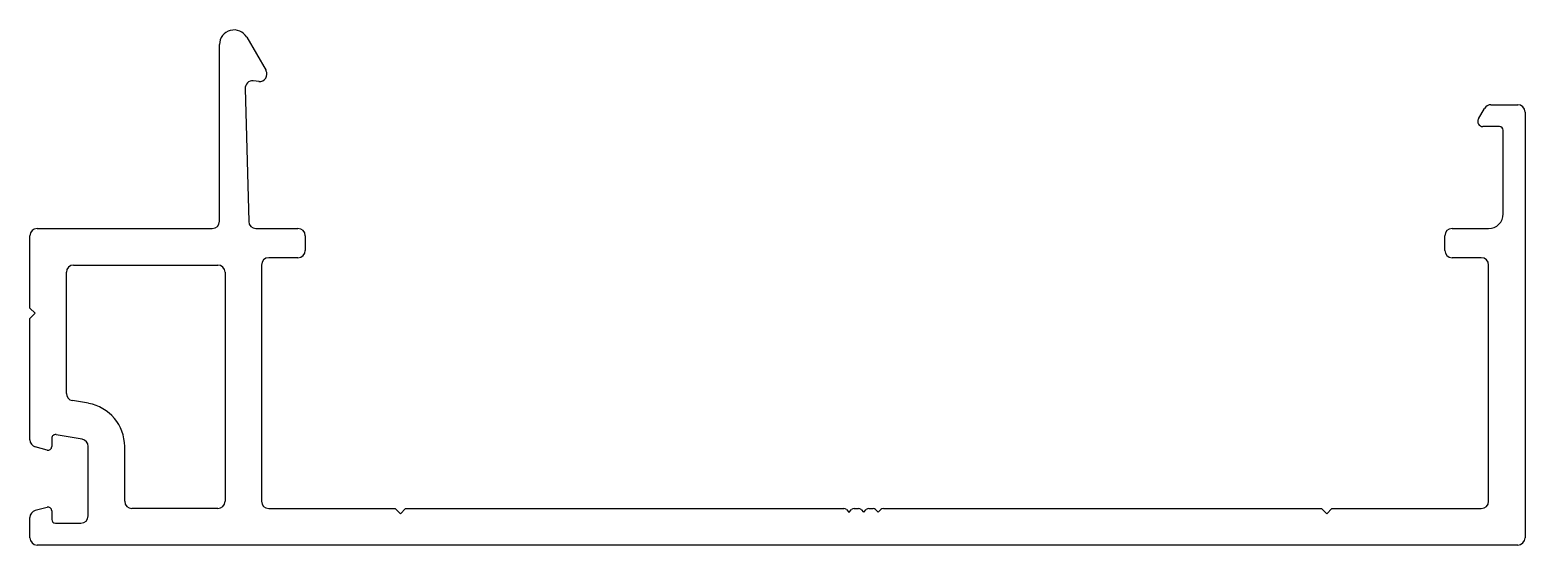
# Model space of a CAD drawing. Extents: x 4 to 106, y 4 to 39.
import ezdxf

# ---------------------------------------------------------------- set-up
doc = ezdxf.new("R2010")
doc.units = 0
doc.layers.get('0').update_dxf_attribs({"linetype": 'CONTINUOUS'})

msp = doc.modelspace()

# ---------------------------------------------------------------- linework, layer by layer
for p, q in [((18.49, 38.3), (19.81, 36.02)), ((16.62, 25.7), (16.62, 37.8)), ((19.33, 35.27), (18.93, 35.31)), ((18.38, 34.78), (18.62, 25.68)), ((102.93, 32.71), (103.35, 33.43)), ((103.78, 33.68), (105.62, 33.68)), ((106.12, 33.18), (106.12, 4.02)), ((104.37, 32.18), (103.23, 32.18)), ((104.62, 26.2), (104.62, 31.93)), ((3.62, 19.75), (3.62, 24.7)), ((4.12, 25.2), (16.12, 25.2)), ((19.12, 25.2), (22, 25.2)), ((22.5, 24.7), (22.5, 23.7)), ((100.62, 23.7), (100.62, 24.7)), ((101.12, 25.2), (103.62, 25.2)), ((6.62, 22.7), (16.5, 22.7)), ((19.5, 22.7), (19.5, 6.52)), ((22, 23.2), (20, 23.2)), ((103.12, 23.2), (101.12, 23.2)), ((103.62, 6.52), (103.62, 22.7)), ((6.12, 13.91), (6.12, 22.2)), ((17, 22.2), (17, 6.52)), ((3.98, 19.4), (3.62, 19.75)), ((3.62, 19.04), (3.98, 19.4)), ((3.62, 10.73), (3.62, 19.04)), ((7.64, 13.23), (6.54, 13.42)), ((5.12, 10.84), (5.12, 10.27)), ((7.21, 10.77), (5.42, 11.08)), ((7.62, 5.52), (7.62, 10.27)), ((10.12, 6.52), (10.12, 10.27)), ((4.81, 10.03), (3.99, 10.24)), ((3.62, 4.02), (3.62, 5.41)), ((3.99, 5.9), (4.81, 6.12)), ((5.12, 5.87), (5.12, 5.27)), ((16.5, 6.02), (10.62, 6.02)), ((20, 6.02), (28.67, 6.02)), ((28.67, 6.02), (29.02, 5.66)), ((29.02, 5.66), (29.38, 6.02)), ((29.38, 6.02), (59.42, 6.02)), ((59.6, 5.95), (59.77, 5.78)), ((59.78, 5.78), (59.95, 5.95)), ((60.13, 6.02), (60.42, 6.02)), ((60.6, 5.95), (60.77, 5.78)), ((60.78, 5.78), (60.95, 5.95)), ((61.13, 6.02), (61.42, 6.02)), ((61.6, 5.95), (61.77, 5.78)), ((61.78, 5.78), (61.95, 5.95)), ((62.13, 6.02), (92.17, 6.02)), ((92.17, 6.02), (92.52, 5.66)), ((92.52, 5.66), (92.88, 6.02)), ((92.88, 6.02), (103.12, 6.02)), ((5.37, 5.02), (7.12, 5.02)), ((105.62, 3.52), (4.12, 3.52))]:
    msp.add_line(p, q)
for centre, radius, start, end in [((17.62, 37.8), 1, 30, 180), ((19.37, 35.77), 0.5, 265, 30), ((18.88, 34.81), 0.5, 85, 182.9978), ((103.78, 33.18), 0.5, 90, 150), ((105.62, 33.18), 0.5, 0, 90), ((103.23, 32.53), 0.35, 150, 270), ((104.37, 31.93), 0.25, 0, 90), ((16.12, 25.7), 0.5, 270, 0), ((19.12, 25.7), 0.5, 181.4989, 270), ((103.62, 26.2), 1, 270, 0), ((4.12, 24.7), 0.5, 90, 180), ((22, 24.7), 0.5, 0, 90), ((101.12, 24.7), 0.5, 90, 180), ((22, 23.7), 0.5, 270, 0), ((101.12, 23.7), 0.5, 180, 270), ((6.62, 22.2), 0.5, 90, 180), ((16.5, 22.2), 0.5, 0, 90), ((20, 22.7), 0.5, 90, 180), ((103.12, 22.7), 0.5, 360, 90), ((6.62, 13.91), 0.5, 180, 260), ((7.12, 10.27), 3, 360, 80), ((4.12, 10.73), 0.5, 180, 255), ((4.87, 10.27), 0.25, 255, 360), ((5.37, 10.84), 0.25, 80, 180), ((7.12, 10.27), 0.5, 0, 80), ((10.62, 6.52), 0.5, 180, 270), ((16.5, 6.52), 0.5, 270, 360), ((20, 6.52), 0.5, 180, 270), ((103.12, 6.52), 0.5, 270, 0), ((4.12, 5.41), 0.5, 105, 180), ((4.87, 5.87), 0.25, 0, 105), ((5.37, 5.27), 0.25, 180, 270), ((7.12, 5.52), 0.5, 270, 0), ((59.42, 5.77), 0.25, 45, 90), ((59.77, 5.78), 0.008, 225, 315), ((60.13, 5.77), 0.25, 90, 135), ((60.42, 5.77), 0.25, 45, 90), ((60.77, 5.78), 0.008, 225, 315), ((61.13, 5.77), 0.25, 90, 135), ((61.42, 5.77), 0.25, 45, 90), ((61.77, 5.78), 0.008, 225, 315), ((62.13, 5.77), 0.25, 90, 135), ((4.12, 4.02), 0.5, 180, 270), ((105.62, 4.02), 0.5, 270, 0)]:
    msp.add_arc(centre, radius, start, end)

doc.saveas('drawing.dxf')
